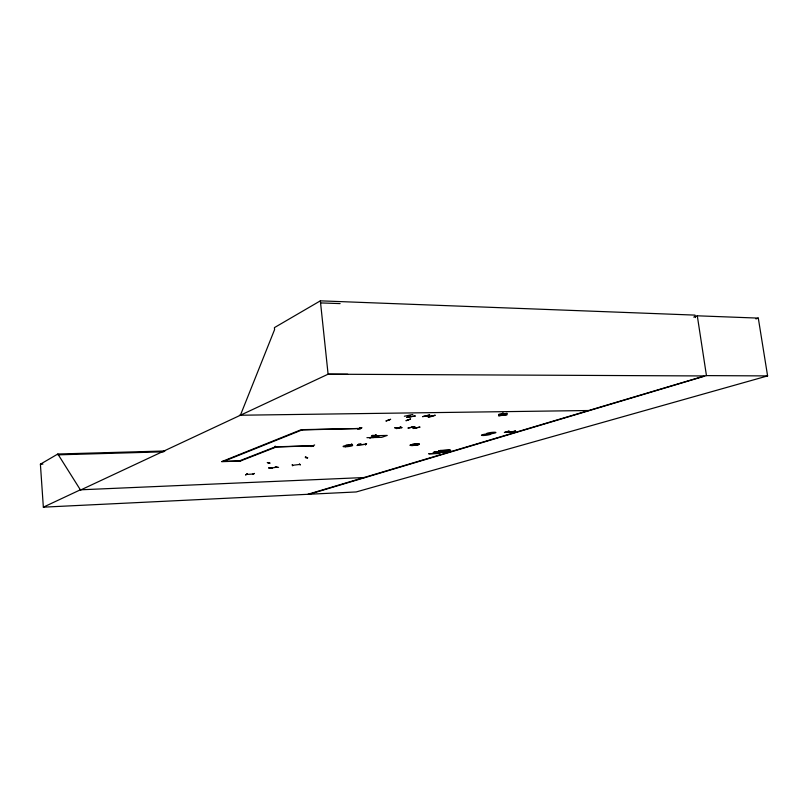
<?xml version="1.0" encoding="UTF-8"?>
<svg xmlns="http://www.w3.org/2000/svg" width="808" height="808" viewBox="0 0 808 808"><rect width="100%" height="100%" fill="white"/><g stroke="black" fill="none" stroke-linecap="round" stroke-linejoin="round"><path stroke-width="1.21" d="M502.778 415.251L502.748 414.039L503.152 415.09M386.174 420.938L390.678 419.291L386.012 420.998M371.933 435.936C386.86 435.098 374.579 437.007 372.114 435.431L375.579 435.361M372.124 435.815L378.861 435.734M488.335 433.856L488.355 433.916A4.787 0.636 -7 0 0 495.92 432.593A4.787 0.636 -7 0 0 489.254 432.745A4.787 0.636 -7 0 0 488.396 433.946M407.989 428.018L414.979 426.594L408.262 428.058M429.502 415.019L422.574 416.655L429.745 414.989M506.444 431.987L512.575 431.846M506.656 431.886L513.332 431.624M361.984 427.755L357.752 429.27M271.983 468.418L268.609 467.953M268.872 467.893L272.266 468.307M314.635 444.945L310.969 446.592M269.64 463.277L267.256 462.55L269.973 463.125M357.086 445.551L358.53 444.38L357.449 445.43M358.449 444.309L357.399 445.491M292.86 465.63L292.223 464.762M245.662 474.862L247.197 473.852M245.733 474.922L247.187 473.882M509.171 431.108L504.344 432.533L508.909 431.129M440.481 453.086L428.695 453.803M449.41 451.874L433.3 452.46L449.43 451.854L448.834 451.48M434.936 451.955L451.046 451.359L448.43 451.349M438.724 450.652L449.652 450.409L439.108 450.723M438.936 450.793L450.531 450.167M439.33 453.52L429.068 453.783M450.258 450.238L440.178 450.409M240.41 415.231L274.589 329.583L274.397 327.634L320.352 300.839L694.981 315.11L695.355 317.594M365.479 444.329L358.075 444.986L365.691 444.269M448.874 451.844L433.3 452.46M366.61 443.622L365.519 444.774M366.256 443.622L365.559 444.824M431.714 416.312L426.21 415.908L426.796 415.958M411.474 427.371L416.494 427.735M252.853 474.397L254.409 473.417L252.581 474.407M693.729 317.089L697.294 315.807L758.298 318.11L767.6 375.912L356.166 491.951L43.349 507.161L40.4 464.186L57.833 454.015L164.933 450.985M369.761 437.805L370.458 437.673L369.721 437.825M376.154 435.663L376.084 434.876M43.349 507.161L80.386 489.799M509.606 431.846L510.06 431.704M503.051 413.312L502.768 414.14L502.707 413.211M412.231 427.341L411.726 427.301M223.584 461.388L302.758 429.644M239.522 460.853L275.437 446.814L313.464 445.753L274.75 447.076L274.69 446.41M276.164 447.036L240.259 461.045L221.624 461.671L301.253 429.674L360.166 428.472L301.99 429.947M360.085 427.775L359.348 428.775M359.762 427.826L360.55 428.634L360.651 427.755M360.59 428.624L360.499 427.806L360.711 428.553M312.969 445.996L313.706 445.976M388.719 420.271L388.789 420.261M410.545 419.009L405.929 420.726L410.514 419.089M394.859 427.836L401.909 427.674M346.036 445.117L352.581 444.956M396.445 428.523L401.121 427.028L396.738 428.573M351.712 444.249L347.915 445.602M352.025 444.269L347.824 445.663L351.662 444.319M396.738 428.553L400.738 427.048M755.914 318.918L758.298 318.11M410.484 416.554L408.484 415.615M408.989 415.666L408.424 415.635M411.009 416.615L408.899 415.565M509.979 431.846L510.474 431.714M307.979 494.254L703.334 376.316M309.1 494.294L706.455 375.609L767.6 375.912M448.864 451.723L450.844 451.137M299.647 464.469L292.688 465.277M270.579 468.165L276.962 467.155M503.111 414.11L503.01 413.181M246.48 474.458L253.086 474.013M268.791 462.863L269.64 462.782L269.034 462.883M305.555 457.611L306.323 457.55L305.717 457.641M413.07 428.493L420.039 427.068L413.322 428.472M278.578 467.367L275.245 466.802M412.807 414.474L404.364 416.241M415.14 415.948L406.656 417.302L415.241 416.059M307.394 457.884L305.182 457.176L307.454 457.803M430.967 416.332L431.472 416.362M498.708 414.403L507.202 413.393L498.728 414.524M292.284 464.853L292.526 465.731M300.041 464.792L299.435 463.964L300.394 464.853M358.833 444.329L361.206 444.117L358.792 444.37M57.833 454.015L80.356 489.81L81.113 489.779L328.099 374.195L347.753 374.256M80.356 489.81L364.58 477.518M222.21 461.439L240.865 460.812M40.4 464.186L42.925 464.105M434.623 452.056L450.5 451.379M57.893 454.843L163.741 451.813M515.373 431.017L510.808 432.391L515.403 430.937M513.585 431.543L507.262 431.714M366.923 437.673L373.973 437.492M394.839 427.806L401.899 427.664M359.934 428.634L360.742 428.573L360.62 427.745M239.441 415.241L588.678 410.514M407.767 419.958L408.303 419.867M704.283 375.952L328.099 374.195L320.352 300.839M320.564 302.919L340.118 303.596M307.747 457.783L305.576 457.106M435.017 415.06C431.452 417.352 421.503 418.12 435.088 415.423M697.294 315.807L706.455 375.609M503.051 413.201L503.192 414.09M498.738 415.666L507.161 414.666L498.748 415.837M375.902 435.088C376.276 435.946 375.326 436.219 375.437 434.997M375.72 434.896L375.912 435.764L375.659 435.027M275.366 446.147L275.437 446.814M375.538 435.704L370.074 437.623L381.729 437.34L387.244 435.421L375.538 435.704M412.272 445.491A4.666 0.606 -6.5 0 0 419.392 444.198A4.666 0.606 -6.5 0 0 412.615 444.39A4.676 0.616 -6.5 0 0 412.262 445.501A4.676 0.616 -6.5 0 0 419.403 444.208A4.676 0.616 -6.5 0 0 412.615 444.4A4.666 0.606 -6.5 0 0 412.272 445.491M345.491 446.774A4.828 0.657 -6.1 0 0 352.642 445.44A4.828 0.657 -6.1 0 0 345.4 445.642A4.828 0.657 -6.1 0 0 345.491 446.774M483.366 435.492A4.757 0.626 -7 0 0 490.82 434.149A4.757 0.626 -7 0 0 484.184 434.31A4.757 0.626 -7 0 0 483.366 435.492"/></g></svg>
